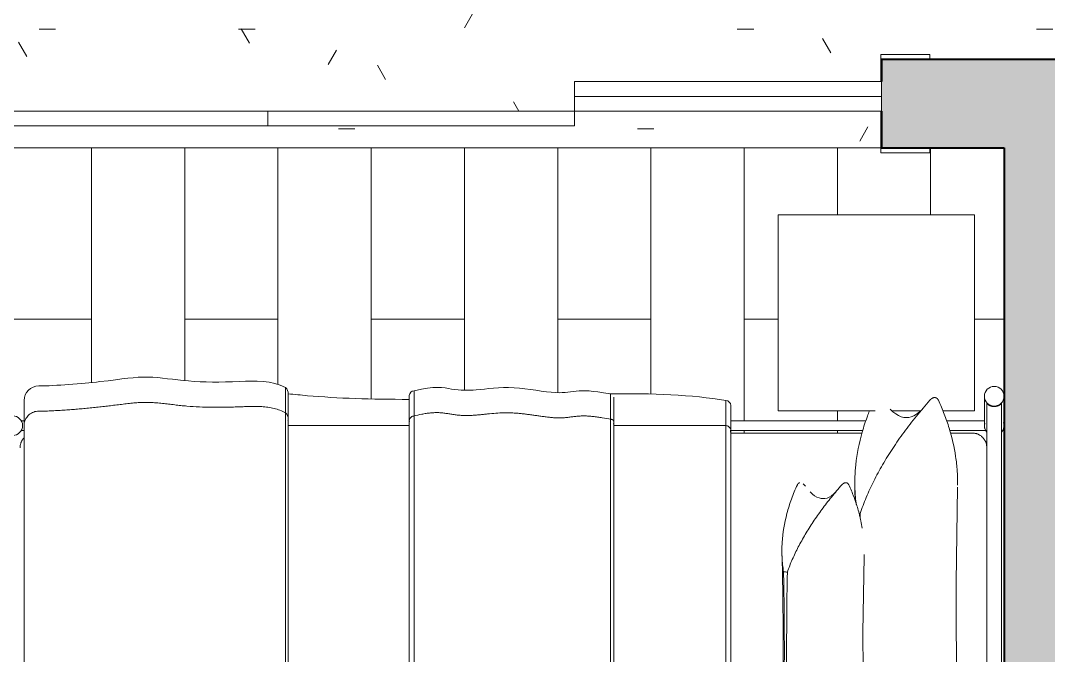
# Model space of a CAD drawing. Header units: millimetres. Extents: x -11245 to 24889, y -43080 to -3800.
# Drawn here: x 1791 to 3886, y -9404 to -8110 of the extents above; entities that cross this region are included whole.
import ezdxf

# ---------------------------------------------------------------- set-up
doc = ezdxf.new("R2010")
doc.units = ezdxf.units.MM
for name, color, linetype, lineweight in [('A-DOOR', 31, 'Continuous', 9), ('A-FLOR', 192, 'Continuous', 18), ('A-FLOR-PATT', 8, 'Continuous', 18), ('A-WALL', 113, 'Continuous', 18), ('A-WALL-PATT', 111, 'Continuous', 18), ('I-FURN', 30, 'Continuous', 9)]:
    doc.layers.add(name, color=color, linetype=linetype, lineweight=lineweight)

# ---------------------------------------------------------------- blocks, each defined once
blk = doc.blocks.new('Porta correr 4 folhas - 250 x 210-3560947-PONTOS HIDRÁULICOS TÉRREO')
at = {"layer": 'A-DOOR', "lineweight": 18}
for p, q in [((-1249, 100), (-1349, 100)), ((-1349, 100), (-1349, 90)), ((-1249, 15), (-1249, 100)), ((-1249, -100), (-1249, -45)), ((-1349, -90), (-1349, -100)), ((-1349, -100), (-1249, -100))]:
    blk.add_line(p, q, dxfattribs=at)
at = {"layer": 'A-DOOR'}
for p, q in [((0, 45), (-625, 45)), ((-625, 45), (-625, 15)), ((0, 15), (0, 45)), ((0, 45), (625, 45)), ((0, 15), (0, 45)), ((-625, 15), (-1250, 15)), ((-1250, 15), (-1250, -15)), ((-625, 15), (0, 15)), ((-625, -15), (-625, 15)), ((625, 15), (0, 15)), ((-625, -15), (-1250, -15)), ((-1250, -15), (-1250, -45)), ((-1250, -15), (-625, -15)), ((-625, -45), (-625, -15)), ((-1250, -45), (-625, -45))]:
    blk.add_line(p, q, dxfattribs=at)
blk = doc.blocks.new('Blks_Dorm Ikea_Cama Björksnäs - Queen-3588633-PONTOS HIDRÁULICOS TÉRREO')
at = {"layer": 'I-FURN', "color": 254}
for p, q in [((-837.5, 1020), (-860, 1020)), ((844.9, 1015), (-844.9, 1015)), ((-844.9, 985), (844.9, 985)), ((-790, 984.6), (-790, 909.5)), ((-860, 980), (-800, 980)), ((-810, 903), (-810, 980.8)), ((-785, 955), (-785, 910.8)), ((-810, 462.4), (-810, 738.6)), ((-790, 732), (-790, 461.8)), ((-785, 730.5), (-785, 462.6)), ((-810, -982.7), (-810, -976.4)), ((-790, -976.5), (-790, -982.7))]:
    blk.add_line(p, q, dxfattribs=at)
at = {"layer": 'I-FURN', "color": 254, "flags": 128}
for points in [[(-755, 985), (-756.2, 985), (-757.4, 984.9), (-758.6, 984.8), (-759.8, 984.6), (-761, 984.4), (-762.1, 984.1), (-763.3, 983.8), (-764.4, 983.5), (-765.6, 983.1), (-766.7, 982.6), (-767.8, 982.1), (-768.9, 981.6), (-769.9, 981), (-770.9, 980.4), (-771.9, 979.8), (-772.9, 979.1), (-773.9, 978.3), (-774.8, 977.6), (-775.7, 976.7), (-776.5, 975.9), (-777.3, 975), (-778.1, 974.1), (-778.9, 973.2), (-779.6, 972.2), (-780.2, 971.2), (-780.9, 970.2), (-781.5, 969.1), (-782, 968.1), (-782.5, 967), (-783, 965.9), (-783.4, 964.7), (-783.7, 963.6), (-784.1, 962.4), (-784.3, 961.3), (-784.6, 960.1), (-784.7, 958.9), (-784.9, 957.7), (-785, 956.5), (-785, 955.3), (-785, 955)], [(-775, -977.3), (-774.1, -978.1), (-773.2, -978.9), (-772.2, -979.6), (-771.2, -980.2), (-770.2, -980.9), (-769.1, -981.5), (-768.1, -982), (-767, -982.5), (-765.9, -983), (-764.7, -983.4), (-763.6, -983.7), (-762.4, -984.1), (-761.3, -984.3), (-760.1, -984.6), (-758.9, -984.7), (-757.7, -984.9), (-756.5, -985), (-755.3, -985), (-755, -985)]]:
    blk.add_lwpolyline(points, dxfattribs=at)
at = {"layer": 'I-FURN', "color": 254}
for centre, start, end in [((-860, 1000), 0, 180), ((-800, 1000), 105.1349, 109.2534), ((-800, 1000), 49.0407, 95.0779), ((-800, 1000), 74.1509, 90), ((-800, 1000), 51.579, 67.9445), ((-860, 1000), 180, 360), ((-800, 1000), 255, 310.9514), ((-800, 1000), 261.0457, 283.9163), ((-800, 1000), 288.3494, 308.4099), ((-800, -1000), 0, 180)]:
    blk.add_arc(centre, 20, start, end, dxfattribs=at)
for points, knots in [([(-838.9, 1000), (-838.9, 1001.2), (-839.1, 1002.9), (-839.5, 1005.1), (-839.9, 1006.4), (-840.2, 1007.4), (-840.5, 1008.1), (-840.8, 1008.8), (-841.1, 1009.4), (-841.4, 1010.1), (-841.7, 1010.6), (-842, 1011.1), (-842.2, 1011.5), (-842.4, 1011.7), (-842.6, 1012), (-842.8, 1012.3), (-843.1, 1012.7), (-843.3, 1013), (-843.5, 1013.3), (-843.7, 1013.5), (-843.8, 1013.6), (-844, 1013.9), (-844.2, 1014.1), (-844.4, 1014.4), (-844.6, 1014.6), (-844.7, 1014.8), (-844.9, 1014.9), (-844.9, 1015), (-844.9, 1015)], [-1, -1, -1, -1, -0.857143, -0.785714, -0.714286, -0.678571, -0.642857, -0.607143, -0.571429, -0.535714, -0.5, -0.464286, -0.446429, -0.428571, -0.410714, -0.392857, -0.357143, -0.321429, -0.303571, -0.285714, -0.267857, -0.25, -0.214286, -0.178571, -0.142857, -0.107143, -0.071429, 0, 0, 0, 0]), ([(-844.9, 985), (-844.9, 985), (-844.9, 985.1), (-844.7, 985.2), (-844.6, 985.4), (-844.4, 985.6), (-844.2, 985.9), (-844, 986.1), (-843.8, 986.4), (-843.7, 986.5), (-843.5, 986.7), (-843.3, 987), (-843.1, 987.3), (-842.8, 987.7), (-842.6, 988), (-842.4, 988.3), (-842.2, 988.5), (-842, 988.9), (-841.7, 989.4), (-841.4, 989.9), (-841.1, 990.6), (-840.8, 991.2), (-840.5, 991.9), (-840.2, 992.6), (-839.9, 993.6), (-839.5, 994.9), (-839.1, 997.1), (-838.9, 998.8), (-838.9, 1000)], [-1, -1, -1, -1, -0.928571, -0.892857, -0.857143, -0.821429, -0.785714, -0.75, -0.732143, -0.714286, -0.696429, -0.678571, -0.642857, -0.607143, -0.589286, -0.571429, -0.553571, -0.535714, -0.5, -0.464286, -0.428571, -0.392857, -0.357143, -0.321429, -0.285714, -0.214286, -0.142857, 0, 0, 0, 0])]:
    blk.add_open_spline(points, degree=3, knots=knots, dxfattribs=at)
blk = doc.blocks.new('Blks_Dorm_Travesseiros - Branco-3557595-PONTOS HIDRÁULICOS TÉRREO')
at = {"layer": 'I-FURN', "color": 254}
for q in [(-620.8, 110.3), (-620.8, 107.9)]:
    blk.add_line((-620.8, 109.2), q, dxfattribs=at)
at = {"layer": 'I-FURN', "color": 254, "flags": 128}
for points in [[(-674.4, 308.7), (-577.9, 306.8), (-481.2, 305.9), (-384.3, 305.9), (-287.6, 306.8), (-191.1, 308.6), (-185.6, 308.7)], [(-833.6, 237.1), (-828, 231), (-823.6, 225.2), (-820.3, 219.5), (-818.1, 214.1), (-816.9, 209), (-816.5, 204), (-816.9, 198.9), (-818.2, 193.8), (-820.5, 188.4), (-823.8, 182.7), (-828.3, 176.8), (-833.6, 171.1)], [(-146.4, 118.2), (-223.6, 116.7), (-301.1, 116), (-378.5, 115.9), (-455.9, 116.7), (-533.2, 118.1), (-537.6, 118.2)], [(-646.9, 100), (-668.9, 99.6), (-674.4, 99.4)], [(-664.9, 60.9), (-660.4, 56.1), (-656.9, 51.4), (-654.3, 46.9), (-652.5, 42.6), (-651.5, 38.4), (-651.2, 34.4), (-651.5, 30.4), (-652.6, 26.3), (-654.4, 21.9), (-657, 17.4), (-660.6, 12.7), (-664.9, 8.1)], [(-191.7, -48.3), (-223.6, -47.7), (-301.1, -46.9), (-378.5, -46.9), (-455.9, -47.6), (-533.2, -49.1), (-537.5, -49.2)]]:
    blk.add_lwpolyline(points, dxfattribs=at)
at = {"layer": 'I-FURN', "color": 254}
for centre, ratio, start_param, end_param in [((-430, 706.5), 0.241922, 4.635125, 4.638688), ((-430, 701.3), 0.240231, 4.635124, 4.637047)]:
    blk.add_ellipse(centre, major_axis=(2472.1, 0), ratio=ratio, start_param=start_param, end_param=end_param, dxfattribs=at)
for points, knots in [([(-851.9, 269.5), (-842.5, 273.9), (-823.6, 282), (-785.4, 295.2), (-746.7, 304), (-707.9, 308.3), (-688.5, 308.9), (-678.8, 308.8)], [-1, -1, -1, -1, -0.875, -0.75, -0.5, -0.375, -0.25, -0.25, -0.25, -0.25]), ([(-851.9, 252.3), (-852.3, 252.6), (-852.8, 253.1), (-853.5, 253.9), (-854, 254.5), (-854.5, 255.1), (-855, 255.8), (-855.4, 256.3), (-855.7, 256.8), (-855.9, 257.2), (-856.1, 257.5), (-856.3, 258), (-856.6, 258.7), (-856.9, 259.5), (-857.1, 260.3), (-857.2, 261.1), (-857.2, 262), (-857.2, 262.8), (-857.1, 263.6), (-856.9, 264.3), (-856.6, 265), (-856.3, 265.6), (-856.1, 266), (-855.9, 266.3), (-855.7, 266.6), (-855.4, 266.9), (-855, 267.3), (-854.5, 267.8), (-854, 268.2), (-853.5, 268.6), (-852.8, 269), (-852.3, 269.3), (-851.9, 269.5)], [-1, -1, -1, -1, -0.928571, -0.892857, -0.857143, -0.821429, -0.785714, -0.75, -0.732143, -0.714286, -0.696429, -0.678571, -0.642857, -0.607143, -0.571429, -0.535714, -0.5, -0.464286, -0.428571, -0.392857, -0.357143, -0.321429, -0.303571, -0.285714, -0.267857, -0.25, -0.214286, -0.178571, -0.142857, -0.107143, -0.071429, 0, 0, 0, 0]), ([(-639, 102.2), (-649.5, 100.8), (-676.6, 98.5), (-725.9, 100.4), (-775.7, 110.2), (-812.1, 122.1), (-826.5, 127.7), (-830.1, 129.1)], [-0.9213668, -0.9213668, -0.9213668, -0.9213668, -0.7857143, -0.5714286, -0.2857143, -0.1428571, -0.0963553, -0.0963553, -0.0963553, -0.0963553]), ([(-679.5, 86.8), (-671.4, 90.6), (-655.3, 97.5), (-630.6, 105.8), (-609.1, 111.2), (-595.8, 113.7), (-590.9, 114.5)], [-1, -1, -1, -1, -0.8571429, -0.7142857, -0.5714286, -0.4867354, -0.4867354, -0.4867354, -0.4867354]), ([(-679.5, 73.1), (-679.8, 73.3), (-680.3, 73.7), (-680.8, 74.4), (-681.2, 74.8), (-681.6, 75.3), (-682, 75.9), (-682.3, 76.3), (-682.5, 76.7), (-682.7, 77), (-682.8, 77.3), (-683, 77.7), (-683.3, 78.2), (-683.5, 78.9), (-683.7, 79.5), (-683.7, 80.2), (-683.8, 80.8), (-683.7, 81.5), (-683.7, 82.1), (-683.5, 82.7), (-683.3, 83.3), (-683, 83.7), (-682.8, 84), (-682.7, 84.3), (-682.5, 84.5), (-682.3, 84.8), (-682, 85.1), (-681.6, 85.5), (-681.2, 85.8), (-680.8, 86.1), (-680.3, 86.5), (-679.8, 86.7), (-679.5, 86.8)], [-1, -1, -1, -1, -0.928571, -0.892857, -0.857143, -0.821429, -0.785714, -0.75, -0.732143, -0.714286, -0.696429, -0.678571, -0.642857, -0.607143, -0.571429, -0.535714, -0.5, -0.464286, -0.428571, -0.392857, -0.357143, -0.321429, -0.303571, -0.285714, -0.267857, -0.25, -0.214286, -0.178571, -0.142857, -0.107143, -0.071429, 0, 0, 0, 0]), ([(-679.5, -17.8), (-679.8, -17.7), (-680.2, -17.5), (-680.8, -17.1), (-681.2, -16.8), (-681.6, -16.4), (-682, -16.1), (-682.3, -15.8), (-682.5, -15.5), (-682.7, -15.3), (-682.9, -15), (-683, -14.7), (-683.3, -14.3), (-683.5, -13.7), (-683.6, -13.3), (-683.6, -13.1)], [-1, -1, -1, -1, -0.9285714, -0.8928571, -0.8571429, -0.8214286, -0.7857143, -0.75, -0.7321429, -0.7142857, -0.6964286, -0.6785714, -0.6428571, -0.6071429, -0.5714286, -0.5714286, -0.5714286, -0.5714286]), ([(-681.2, -5.8), (-681.1, -5.6), (-680.8, -5.3), (-680.2, -4.7), (-679.8, -4.3), (-679.5, -4)], [-0.1428571, -0.1428571, -0.1428571, -0.1428571, -0.1071429, -0.0714286, 0, 0, 0, 0]), ([(-531.9, -49), (-541.8, -49.5), (-571.5, -49.2), (-611.3, -42.6), (-650.5, -30.4), (-669.9, -22.3), (-679.5, -17.8)], [-0.8333333, -0.8333333, -0.8333333, -0.8333333, -0.6666667, -0.3333333, -0.1666667, 0, 0, 0, 0]), ([(-182.4, -38.2), (-224.9, -39), (-331.3, -40.2), (-437.9, -39.4), (-501.6, -38.2)], [0, 0, 0, 0, 0.4, 1, 1, 1, 1])]:
    blk.add_open_spline(points, degree=3, knots=knots, dxfattribs=at)
for points in [[(-620.8, 110.3), (-631.8, 113.8), (-653.8, 122.1), (-687, 137.4), (-720.3, 155.5), (-753.6, 176.1), (-786.7, 199.1), (-819.5, 224.4), (-841.1, 242.8), (-851.9, 252.3)], [(-501.6, -38.2), (-510.1, -35.2), (-527.2, -28.5), (-552.7, -16.2), (-578.3, -1.9), (-603.9, 14.2), (-629.3, 32), (-654.6, 51.6), (-671.2, 65.7), (-679.5, 73.1)], [(-679.5, -4), (-678.5, -3.1), (-677.5, -2.3), (-676.5, -1.4)], [(-501.6, -38.2), (-501.6, -39.5), (-501.7, -42.1), (-502, -44.7), (-502.2, -46)], [(-502.2, -46), (-511.9, -47.5), (-521.7, -48.5), (-531.4, -49)], [(-502.2, -46), (-459.6, -45.1), (-374.1, -44.1), (-288.5, -44.4), (-245.8, -45)]]:
    blk.add_open_spline(points, degree=3, dxfattribs=at)
blk = doc.blocks.new('Blks_Dorm_Colcha e Mantas - Casal-3554190-PONTOS HIDRÁULICOS TÉRREO')
at = {"layer": 'I-FURN', "color": 254}
for p, q in [((755, 730), (-755, 730)), ((851.1, 730), (800, 730)), ((-755, 197.2), (755, 197.2)), ((-755, 191.8), (755, 191.8)), ((755, 197.2), (826.1, 197.2)), ((800, -55.3), (800, 192.3)), ((800, 192.3), (800, -55.3)), ((814.7, 191.8), (866, 191.8)), ((826.1, 197.2), (877.5, 197.2)), ((755, -55), (-755, -55)), ((861.1, -55), (809.8, -55)), ((755, -65), (-755, -65)), ((819.7, -65), (755, -65)), ((871, -65), (819.7, -65)), ((755, -465), (-755, -465)), ((-755, -471.7), (755, -471.7)), ((813.2, -465), (755, -465)), ((800, -700), (800, -471.3)), ((800, -471.3), (800, -700)), ((806.6, -471.7), (857.8, -471.7)), ((864.5, -465), (813.2, -465)), ((220.5, -710), (755, -710)), ((222.8, -700), (755, -700)), ((222.8, -700), (755, -700)), ((771.9, -700), (755, -700)), ((771.8, -700), (773.6, -700)), ((788.9, -700), (773.7, -700)), ((800, -700), (789.6, -700)), ((790.2, -710), (841.1, -710)), ((800, -700), (851.1, -700)), ((851.1, -700), (800, -700))]:
    blk.add_line(p, q, dxfattribs=at)
at = {"layer": 'I-FURN', "color": 254, "flags": 128}
for points in [[(800, 730), (799.2, 730), (798.4, 730), (797.4, 730), (796.4, 730), (795.4, 730), (794.2, 730), (793.1, 730), (791.8, 730), (790.5, 730), (789.1, 730), (787.7, 730), (786.2, 730), (784.7, 730), (783.2, 730), (781.5, 730), (779.9, 730), (778.2, 730), (776.5, 730), (774.7, 730), (772.9, 730), (771.1, 730), (769.2, 730), (767.3, 730), (765.4, 730), (763.5, 730), (761.6, 730), (759.7, 730), (757.7, 730), (755.8, 730), (755, 730)], [(755, 191.8), (757.5, 191.8), (760.1, 191.8), (762.6, 191.8), (765.2, 191.8), (767.7, 191.8), (770.2, 191.8), (772.6, 191.8), (775.1, 191.8), (777.5, 191.8), (779.8, 191.8), (782.2, 191.8), (784.4, 191.8), (786.7, 191.8), (788.9, 191.8), (791, 191.8), (793.1, 191.8), (795.1, 191.8), (797, 191.8), (798.9, 191.8), (800.7, 191.8), (802.5, 191.8), (804.1, 191.8), (805.7, 191.8), (807.2, 191.8), (808.6, 191.8), (810, 191.8), (811.2, 191.8), (812.4, 191.8), (813.4, 191.8), (814.4, 191.8), (814.7, 191.8)], [(809.8, -55), (808.9, -55), (808, -55), (806.9, -55), (805.8, -55), (804.5, -55), (803.2, -55), (801.9, -55), (800.4, -55), (798.9, -55), (797.3, -55), (795.6, -55), (793.9, -55), (792.1, -55), (790.2, -55), (788.3, -55), (786.4, -55), (784.4, -55), (782.3, -55), (780.2, -55), (778, -55), (775.9, -55), (773.7, -55), (771.4, -55), (769.1, -55), (766.9, -55), (764.5, -55), (762.2, -55), (759.9, -55), (757.5, -55), (755.2, -55), (755, -55)], [(755, -471.7), (757.2, -471.7), (759.4, -471.7), (761.6, -471.7), (763.8, -471.7), (766, -471.7), (768.2, -471.7), (770.3, -471.7), (772.5, -471.7), (774.5, -471.7), (776.6, -471.7), (778.6, -471.7), (780.6, -471.7), (782.6, -471.7), (784.5, -471.7), (786.3, -471.7), (788.1, -471.7), (789.9, -471.7), (791.6, -471.7), (793.2, -471.7), (794.8, -471.7), (796.3, -471.7), (797.8, -471.7), (799.1, -471.7), (800.5, -471.7), (801.7, -471.7), (802.9, -471.7), (803.9, -471.7), (804.9, -471.7), (805.9, -471.7), (806.6, -471.7)], [(755, -710), (756.5, -710), (758.1, -710), (759.6, -710), (761.2, -710), (762.7, -710), (764.2, -710), (765.7, -710), (767.2, -710), (768.7, -710), (770.1, -710), (771.5, -710), (772.9, -710), (774.3, -710), (775.6, -710), (776.9, -710), (778.1, -710), (779.4, -710), (780.6, -710), (781.7, -710), (782.8, -710), (783.9, -710), (784.9, -710), (785.8, -710), (786.7, -710), (787.6, -710), (788.4, -710), (789.2, -710), (789.9, -710), (790.2, -710)]]:
    blk.add_lwpolyline(points, dxfattribs=at)
at = {"layer": 'I-FURN', "color": 254}
for centre, major_axis, start_param, end_param in [((851.1, 700), (0, 30), 4.712389, 6.283185), ((866, 206.8), (0, 15), 3.038789, 4.017451), ((861.1, -65), (0, 10), 4.712389, 6.283185), ((841.1, -700), (0, 10), 3.141593, 4.712389)]:
    blk.add_ellipse(centre, major_axis=major_axis, ratio=0.996004, start_param=start_param, end_param=end_param, dxfattribs=at)
for points, knots in [([(797.9, 729.9), (800.3, 730.1), (806.1, 729.8), (814.9, 726.6), (823, 719.8), (828.3, 710.5), (829.5, 703.5), (829.5, 700)], [0.478952, 0.478952, 0.478952, 0.478952, 0.5555556, 0.6666667, 0.7777778, 0.8888889, 1, 1, 1, 1]), ([(829.5, 700), (829.5, 696.2), (829.6, 688.3), (830, 675.8), (830.6, 664.9), (831.1, 656.1), (831.5, 649.5), (832, 643), (832.6, 634.5), (833.4, 624.2), (834.3, 613.8), (835.1, 605.3), (835.7, 598.6), (836.4, 591.9), (837.3, 583.2), (838.4, 572.6), (839.9, 560.2), (841.4, 547.5), (843, 534.4), (844.6, 521.6), (845.7, 511.3), (846.5, 503.4), (846.9, 497.6), (847.2, 491.8), (847.4, 483.9), (847.3, 473.6), (846.5, 460.7), (845.3, 447.9), (843.9, 435.5), (842.4, 423.1), (841, 410.6), (839.3, 394), (837.9, 372.7), (837.2, 347.1), (837.4, 326.1), (837.7, 309.3), (838.1, 296.5), (838.6, 283.7), (839.1, 271.1), (839.3, 258.5), (838.9, 245.8), (837.6, 232.9), (834.5, 216.3), (830.2, 204.5), (826.1, 197.2)], [-1, -1, -1, -1, -0.975, -0.95, -0.925, -0.9125, -0.9, -0.8875, -0.875, -0.85, -0.825, -0.8125, -0.8, -0.7875, -0.775, -0.75, -0.725, -0.7, -0.675, -0.65, -0.625, -0.6125, -0.6, -0.5875, -0.575, -0.55, -0.525, -0.5, -0.475, -0.45, -0.425, -0.4, -0.35, -0.3, -0.25, -0.225, -0.2, -0.175, -0.15, -0.125, -0.1, -0.075, -0.05, 0, 0, 0, 0]), ([(881, 700), (881, 665.1), (891.2, 547.7), (903.8, 482.7), (888.4, 395.1), (888.4, 305), (893.2, 224.5), (877.5, 197.2)], [0, 0, 0, 0, 0.239429, 0.538033, 0.806257, 1.090306, 1.311492, 1.311492, 1.311492, 1.311492]), ([(826.1, 197.2), (824.5, 195.3), (821.5, 193.1), (816.9, 191.8), (813.8, 191.7), (811.9, 192), (811.2, 192.2)], [0, 0, 0, 0, 0.2, 0.3, 0.4, 0.4565058, 0.4565058, 0.4565058, 0.4565058]), ([(864.9, 192), (863.6, 179.1), (856.2, 106.2), (853.5, 22.9), (853.6, -54.9)], [-2.3529096, -2.3529096, -2.3529096, -2.3529096, -2.2064707, -1.5440691, -1.5440691, -1.5440691, -1.5440691]), ([(813.2, -465), (814.1, -460.4), (815.6, -451.7), (817.4, -438.7), (818.7, -429), (819.5, -420.1), (819.9, -412.2), (819.8, -406.3), (819.5, -401.7), (819.3, -398.3), (818.9, -394.6), (818.3, -389.3), (817.4, -382.2), (816.5, -375), (816.1, -369.4), (815.9, -365.3), (815.8, -361.4), (815.8, -356), (816.2, -349.2), (816.8, -342.1), (817.5, -336.3), (818, -331.9), (818.6, -327.6), (819.4, -321.8), (820.4, -314.9), (821.4, -308), (822.1, -302.3), (822.7, -298), (823.3, -293.7), (824, -288), (824.8, -281), (825.5, -272.6), (826, -264.2), (826.2, -255.9), (826.1, -245), (825.4, -231.4), (824.1, -217.3), (822.9, -206.1), (822.1, -197.9), (821.3, -189.6), (820.8, -181.2), (820.6, -174.2), (820.6, -168.7), (820.7, -164.7), (820.9, -160.7), (821.3, -155.2), (822.1, -148.2), (823.4, -139.8), (824.8, -131.7), (825.9, -123.7), (826.6, -115.4), (826.6, -106.9), (826, -98.1), (824.9, -89.2), (822.8, -77.6), (820.9, -69.6), (819.7, -65)], [0, 0, 0, 0, 0.041667, 0.0625, 0.083333, 0.104167, 0.125, 0.145833, 0.15625, 0.166667, 0.177083, 0.1875, 0.208333, 0.229167, 0.239583, 0.25, 0.260417, 0.270833, 0.291667, 0.3125, 0.322917, 0.333333, 0.34375, 0.354167, 0.375, 0.395833, 0.40625, 0.416667, 0.427083, 0.4375, 0.458333, 0.479167, 0.5, 0.520833, 0.541667, 0.583333, 0.625, 0.645833, 0.666667, 0.6875, 0.708333, 0.729167, 0.739583, 0.75, 0.760417, 0.770833, 0.791667, 0.8125, 0.833333, 0.854167, 0.875, 0.895833, 0.916667, 0.9375, 0.958333, 1, 1, 1, 1]), ([(871, -65), (882.2, -106.7), (871.5, -146.6), (871.5, -195.4), (883.1, -261.2), (862.5, -358.1), (871.7, -392.3), (871.7, -424.5), (864.5, -465)], [-1.073471, -1.073471, -1.073471, -1.073471, -0.92768, -0.756114, -0.521317, -0.301171, -0.11887, 0, 0, 0, 0]), ([(786.6, -709.3), (786.7, -709.4), (787.3, -709.6), (789, -710), (791.9, -710.1), (795.1, -708.9), (797.8, -706.6), (799.6, -703.5), (800, -701.2), (800, -700)], [-0.6176654, -0.6176654, -0.6176654, -0.6176654, -0.6111111, -0.5555556, -0.4444444, -0.3333333, -0.2222222, -0.1111111, 0, 0, 0, 0])]:
    blk.add_open_spline(points, degree=3, knots=knots, dxfattribs=at)
for points in [[(819.7, -65), (819.7, -63.8), (819.3, -61.5), (817.5, -58.4), (814.8, -56.1), (811.5, -54.9), (809.2, -55), (808.1, -55.2)], [(803.3, -470.8), (804, -471.2), (805.4, -471.8), (807.8, -471.8), (810, -471), (811.8, -469.4), (813, -467.4), (813.2, -465.8), (813.2, -465)], [(864.8, -463.7), (865.8, -548.7), (863.2, -631.5), (851.1, -700)]]:
    blk.add_open_spline(points, degree=3, dxfattribs=at)
blk = doc.blocks.new('Blks_Mob_Mesa de Cabeceira Ripas - Madeira-3560790-PONTOS HIDRÁULICOS TÉRREO')
at = {"layer": 'I-FURN', "color": 254}
for p, q in [((200, 200), (-200, 200)), ((-200, 200), (-200, 2)), ((200, -200), (200, 200)), ((-200, -32.6), (-200, -89.6)), ((-200, -135.9), (-200, -200)), ((-200, -200), (200, -200))]:
    blk.add_line(p, q, dxfattribs=at)

msp = doc.modelspace()

# ---------------------------------------------------------------- hatches: boundary and pattern name
at = {"layer": 'A-FLOR-PATT', "lineweight": 9}
h = msp.add_hatch(dxfattribs=at)
h.set_pattern_fill('FP_1', color=9, style=0, pattern_type=2)
h.set_pattern_definition([(0, (0, 0), (812.8, 203.2), [33.528, -576.072, 33.528, -576.072, -3251.2]), (0, (0, 0), (812.8, 203.2), [-1219.2, 33.528, -1185.672, 33.528, -576.072, -1422.4]), (0, (0, 0), (812.8, 203.2), [-3048, 33.528, -372.872, 33.528, -982.472]), (120, (304.8, 101.6), (-582.3764, 602.3054), [33.528, -576.072, 33.528, -576.072, -3251.2]), (120, (304.8, 101.6), (-582.3764, 602.3054), [-1219.2, 33.528, -1185.672, 33.528, -576.072, -1422.4]), (120, (304.8, 101.6), (-582.3764, 602.3054), [-3048, 33.528, -372.872, 33.528, -982.472]), (240, (406.4, 508), (-230.4236, -805.5054), [33.528, -576.072, 33.528, -576.072, -3251.2]), (240, (406.4, 508), (-230.4236, -805.5054), [-1219.2, 33.528, -1185.672, 33.528, -576.072, -1422.4]), (240, (406.4, 508), (-230.4236, -805.5054), [-3048, 33.528, -372.872, 33.528, -982.472])])
h.paths.add_polyline_path([(2920.4, -8369.7), (3544.4, -8369.7), (3544.4, -8294.7), (2920.4, -8294.7), (2920.4, -8234.7), (3544.4, -8234.7), (3545.4, -8179.7), (3644.4, -8179.7), (3644.4, -8189.7), (4126.4, -8189.7), (4126.4, -8179.7), (4226.4, -8179.7), (4226.4, -8234.7), (4850.4, -8234.7), (4850.4, -8294.7), (4226.4, -8294.7), (4226.4, -8369.7), (6724.4, -8369.7), (6724.4, -8294.7), (6100.4, -8294.7), (6100.4, -8234.7), (6724.4, -8234.7), (6725.4, -8179.7), (6824.4, -8179.7), (6824.4, -8189.7), (7655.4, -8189.7), (7655.4, -6889.7), (7455.4, -6889.7), (7455.4, -6824.7), (3987.9, -6824.7), (3987.9, -6744.7), (7455.4, -6744.7), (7455.4, -6689.7), (3985.4, -6689.7), (3985.4, -6889.7), (3785.4, -6889.7), (3785.4, -6689.7), (805.4, -6689.7), (805.4, -6889.7), (605.4, -6889.7), (605.4, -6689.7), (-2184.6, -6689.7), (-2184.6, -6889.7), (-2384.6, -6889.7), (-2384.6, -8189.7), (-2233.6, -8189.7), (-2233.6, -8179.7), (-2133.6, -8179.7), (-2133.6, -8234.7), (-1509.6, -8234.7), (-1509.6, -8294.7), (-2133.6, -8294.7), (-2133.6, -8369.7), (364.4, -8369.7), (364.4, -8294.7), (-259.6, -8294.7), (-259.6, -8234.7), (364.4, -8234.7), (365.4, -8179.7), (464.4, -8179.7), (464.4, -8189.7), (946.4, -8189.7), (946.4, -8179.7), (1046.4, -8179.7), (1046.4, -8234.7), (1670.4, -8234.7), (1670.4, -8294.7), (1046.4, -8294.7), (1046.4, -8369.7), (2870.4, -8369.7)])
h.paths.add_polyline_path([(5475.4, -8324.7), (4850.4, -8324.7), (4850.4, -8294.7), (6100.4, -8294.7), (6100.4, -8324.7), (5525.4, -8324.7)])
h.paths.add_polyline_path([(2870.4, -8324.7), (1670.4, -8324.7), (1670.4, -8294.7), (2920.4, -8294.7), (2920.4, -8324.7)])
h.paths.add_polyline_path([(-650.2, -8324.7), (-1509.6, -8324.7), (-1509.6, -8294.7), (-259.6, -8294.7), (-259.6, -8324.7), (-309.6, -8324.7)])
h.paths.add_polyline_path([(7547.4, -8187.2), (7515.4, -8187.2), (7515.4, -6892.2), (7595.4, -6892.2), (7595.4, -8187.2)])
h.paths.add_polyline_path([(887.9, -6824.7), (807.9, -6824.7), (807.9, -6744.7), (3782.9, -6744.7), (3782.9, -6824.7), (971.3, -6824.7)])
h.paths.add_polyline_path([(-830.3, -6824.7), (-2182.1, -6824.7), (-2181.6, -6744.7), (602.9, -6744.7), (602.9, -6824.7), (-829.6, -6824.7)])
h = msp.add_hatch(dxfattribs=at)
h.set_pattern_fill('FP_10', color=9, style=0, pattern_type=2)
h.set_pattern_definition([(270, (1745.38, -11969.65), (380, 2e-14), [1300, 0]), (180, (1745.4, -11969.7), (2e-13, 1300), [190, -190]), (270, (1555.38, -11969.65), (380, 2e-14), [1300, 0]), (0, (1555.4, -13269.7), (0, 1300), [190, -190]), (270, (1935.38, -11969.65), (380, 2e-14), [650, -650]), (0, (1745.4, -12619.7), (0, 1300), [190, -190]), (270, (1935.38, -12619.65), (380, 2e-14), [650, -650])])
h.paths.add_polyline_path([(3756.9, -10561.1), (3755.9, -10560.3), (3756.6, -10561.1)])
h.paths.add_polyline_path([(3793.9, -8910.7), (3794.9, -8911.5), (3794.2, -8910.7)])
h.paths.add_polyline_path([(3795.4, -8875.9), (3794.1, -8885.9), (3794.5, -8888), (3794, -8901.8), (3794.8, -8900.9), (3795.4, -8879.4)])
h.paths.add_polyline_path([(1196.7, -8817.4), (1196.7, -8816.1), (1199.3, -8816.9)])
h.paths.add_polyline_path([(1213.9, -10637.3), (1215.3, -10636.3), (1214, -10637.7)])
h.paths.add_polyline_path([(1511.8, -11969.7), (1695.4, -11969.7), (1695.4, -11964.7), (1697.1, -11961), (1700.4, -11959.7), (1745.4, -11959.7), (1745.4, -11969.7), (1795.4, -11969.7), (1795.4, -11349.7), (3795.4, -11349.7), (3795.4, -10595.9), (3789.5, -10610), (3775.4, -10615.9), (3760.8, -10608.9), (3755.4, -10595.9), (3756.7, -10585.9), (3756.3, -10583.8), (3756.7, -10570), (3755.9, -10570.9), (3755.9, -10545.9), (3678.4, -10545.9), (3674.9, -10555.9), (3735.1, -10555.9), (3735.1, -10955.9), (3335.1, -10955.9), (3335.1, -10555.9), (3517.1, -10555.3), (3514, -10545.9), (3238.4, -10545.9), (3238.1, -10593.5), (3234.9, -10598.5), (3231.1, -10600.6), (3228.5, -10600.9), (3103.2, -10598.9), (3000.2, -10597), (2999.3, -10610.9), (2995.8, -10613.8), (2993.5, -10614.3), (2948.6, -10620.5), (2927.5, -10620.4), (2887.1, -10616.9), (2860.4, -10619.2), (2791, -10627.2), (2759.6, -10626.4), (2723.6, -10623), (2701.3, -10621.7), (2677.8, -10623.2), (2636.2, -10627.7), (2610.7, -10624.5), (2587, -10618.3), (2584.8, -10615.8), (2583.5, -10610.8), (2583.5, -10597.1), (2495.6, -10602.3), (2346.9, -10610.8), (2336.6, -10612.3), (2335.6, -10621.4), (2331.3, -10627.3), (2309.8, -10635.9), (2286.5, -10639.7), (2246.6, -10639.9), (2175.4, -10638.7), (2130, -10641.1), (2039.1, -10648.6), (2007.8, -10646), (1914.3, -10635.5), (1854.7, -10631.4), (1820.7, -10629.7), (1813.5, -10626.7), (1805.8, -10620.1), (1801.6, -10613.6), (1798.9, -10604.2), (1798.5, -10593.2), (1798.5, -10545.9), (1792.7, -10545.9), (1789.5, -10550), (1782.1, -10554.6), (1780.6, -10555.2), (1775.4, -10555.9), (1770.2, -10555.2), (1765.4, -10553.2), (1761.2, -10550), (1756.5, -10542.2), (1756.1, -10541.1), (1755.4, -10535.9), (1756.1, -10530.7), (1760.8, -10522.3), (1760.4, -10521.1), (1760.4, -8948.9), (1758.1, -8945.9), (1756.1, -8941.1), (1755.4, -8935.9), (1756.1, -8930.7), (1758.1, -8925.9), (1761.2, -8921.8), (1767.2, -8917.8), (1770.2, -8916.6), (1775.4, -8915.9), (1783.5, -8917.8), (1785.4, -8918.6), (1789.5, -8921.8), (1794.1, -8925.9), (1798.9, -8925), (1799.5, -8877.1), (1804.1, -8867.8), (1809.1, -8862.3), (1813.6, -8858.9), (1823.3, -8855.6), (1828.5, -8854.9), (1884.1, -8852.5), (1963.8, -8844.9), (2039.1, -8837), (2069.7, -8838), (2165.1, -8846.6), (2206.6, -8846.8), (2286.5, -8845.9), (2309.8, -8849.7), (2331.3, -8858.4), (2335.6, -8864.2), (2336.6, -8870.9), (2395.3, -8876.3), (2454.8, -8879.8), (2515.4, -8881.7), (2583.5, -8882.1), (2583.8, -8872.3), (2587, -8867.3), (2590.9, -8865.2), (2607.4, -8861.9), (2622.3, -8859.3), (2644, -8858.2), (2657.1, -8859.3), (2696.8, -8863.8), (2719.1, -8863.1), (2779.3, -8858.3), (2809.6, -8859.8), (2848.1, -8864.8), (2882.3, -8868.5), (2900, -8868.3), (2948.6, -8865.1), (2983.6, -8869.8), (2993.5, -8871.1), (3067.9, -8871.3), (3138.1, -8874.5), (3174.2, -8877.6), (3206.2, -8881.5), (3233.5, -8886.1), (3237.2, -8889.8), (3238.5, -8894.8), (3238.5, -8925.9), (3514, -8925.9), (3520.5, -8905.9), (3335.1, -8905.9), (3335.1, -8505.9), (3735.1, -8505.9), (3735.1, -8905.9), (3670.9, -8905.9), (3678.4, -8925.9), (3756.2, -8925.6), (3756.9, -8922.3), (3756.7, -8917.8), (3756, -8905.9), (3756.8, -8902.4), (3756.8, -8896.9), (3756.4, -8888), (3755.4, -8875.9), (3761.2, -8861.8), (3775.4, -8855.9), (3790, -8862.9), (3795.4, -8875.9), (3795.4, -8369.7), (3644.4, -8369.7), (3644.4, -8379.7), (3544.4, -8379.7), (3544.4, -8369.7), (1046.4, -8369.7), (1045.4, -8379.7), (946.4, -8379.7), (946.4, -8369.7), (795.4, -8369.7), (795.4, -8817.1), (799.3, -8817.4), (802.9, -8818.4), (804, -8818.5), (810.2, -8825.7), (811.5, -8828), (812.7, -8825.9), (1178.4, -8826.5), (1180.1, -8828), (1182.4, -8822.5), (1193.1, -8816.6), (1203.9, -8819.5), (1210.4, -8825.3), (1213.8, -8831.7), (1213, -8841.6), (1212.9, -8842.9), (1212.7, -8844.6), (1204.8, -8850.9), (1203.3, -8852), (1205.4, -8853.5), (1204.8, -10618.9), (1203.7, -10620.7), (1208.7, -10622.7), (1214.7, -10633.6), (1211.8, -10644.4), (1206, -10650.9), (1198.7, -10654.4), (1189.7, -10653.5), (1188.4, -10653.4), (1186.8, -10653.3), (1180.6, -10646.1), (1179.3, -10643.8), (1178.1, -10645.9), (812.4, -10645.3), (810.7, -10643.8), (808.4, -10649.3), (797.7, -10655.2), (795.4, -10655.2), (795.4, -11969.7), (845.4, -11969.7), (845.4, -11959.7), (890.4, -11959.7), (893.9, -11961.1), (895.4, -11964.7), (895.4, -11169.7), (925.4, -11169.7), (925.4, -11969.7)])
h.paths.add_polyline_path([(1195.4, -10655.9), (1196.7, -10654.4), (1198.6, -10655.5), (1195.4, -10655.9)])
h.paths.add_polyline_path([(3795.4, -10535.9), (3794.7, -8941.1), (3790.4, -8951.3), (3791.1, -10523.8), (3794.2, -10529.5), (3794.7, -10530.7)])
h.paths.add_polyline_path([(3795.4, -10595.9), (3794.7, -10552.1), (3793.8, -10552.3), (3794.8, -10564.7), (3793.9, -10569.4), (3793.9, -10574.9), (3794.4, -10583.8), (3795.3, -10590.1)])
h.paths.add_polyline_path([(3759.8, -10585.3), (3760.8, -10580.5), (3760.2, -10581.8), (3760.1, -10583.1)])
h.paths.add_polyline_path([(3791, -10585.3), (3789.5, -10580.1), (3788.8, -10580.8), (3790.4, -10583.8)])
h.paths.add_polyline_path([(3786, -10580.3), (3784.8, -10577), (3778.8, -10575.1), (3778.9, -10577.4), (3785.4, -10580)])
h.paths.add_polyline_path([(3764.8, -10580.3), (3771.9, -10577), (3771.8, -10575.1), (3765.8, -10577.3), (3765.3, -10578.8)])
h.paths.add_polyline_path([(3586, -10555.9), (3607.6, -10555.1), (3604.4, -10553.7), (3591.6, -10552.8), (3586, -10554.3), (3584.2, -10555.9)])
h.paths.add_polyline_path([(3730.4, -10525.9), (3758.1, -10525.9), (3760.4, -10521.8), (3759.4, -10496.6), (3751.2, -10512.4), (3740.9, -10517.9), (3735.7, -10519.9), (3686.2, -10520.9), (3685.3, -10525.9), (3691.3, -10525.9)])
h.paths.add_polyline_path([(3493.7, -10525.9), (3507.4, -10525.9), (3505.9, -10520.9), (3238, -10520.9), (3238.3, -10525.9), (3313.5, -10525.9)])
h.paths.add_polyline_path([(1792.7, -10525.9), (1798.9, -10525.9), (1797, -10508.8), (1793.6, -10503.9), (1791.3, -10495.9), (1790.4, -10503.8), (1790.4, -10522.9)])
h.paths.add_polyline_path([(3730.4, -10495.9), (3733.9, -10494.4), (3732.9, -10494), (3730.6, -10495.7)])
h.paths.add_polyline_path([(3760.4, -8980.9), (3759.7, -8948), (3758.1, -8945.9), (3684.9, -8945.9), (3687, -8950.9), (3736, -8951.9), (3751.8, -8960.1), (3757.2, -8969.8), (3759.4, -8975.9), (3759.5, -8980.9)])
h.paths.add_polyline_path([(1790.4, -8980.9), (1791.2, -8980.9), (1792.4, -8973.1), (1798.5, -8957.5), (1798.5, -8945.9), (1792.7, -8945.9), (1790.4, -8950.7), (1790.4, -8976)])
h.paths.add_polyline_path([(3335.1, -8950.9), (3505.9, -8950.9), (3506.3, -8945.9), (3237.2, -8946.5), (3238.5, -8950.9), (3313.5, -8950.9)])
h.paths.add_polyline_path([(3593.6, -8919.4), (3605.7, -8917.8), (3623.6, -8907.2), (3623.6, -8905.9), (3567.6, -8905.9), (3570.6, -8908.9), (3587.5, -8918.3), (3593.2, -8919.3)])
h.paths.add_polyline_path([(3771.9, -8896.7), (3771.8, -8894.4), (3765.3, -8893), (3765.9, -8894.8), (3771.8, -8896.7)])
h.paths.add_polyline_path([(3778.8, -8896.7), (3784.9, -8894.5), (3784.8, -8892), (3778.9, -8894.8), (3778.9, -8895.9)])
h.paths.add_polyline_path([(3760.4, -8891), (3761.8, -8890.9), (3760.2, -8890), (3760.4, -8890.9)])
h.paths.add_polyline_path([(3759.6, -8894), (3760.4, -8893), (3759.7, -8893.5)])
h.paths.add_polyline_path([(3787.1, -8893.5), (3790.5, -8890), (3789.5, -8890), (3787.4, -8893.1)])
h.paths.add_polyline_path([(1215.4, -8835.9), (1213.9, -8834.5), (1214.8, -8831.7), (1215.4, -8835.9)])
at = {"layer": 'A-WALL-PATT'}
h = msp.add_hatch(color=256, dxfattribs=at)
h.paths.add_polyline_path([(3795.4, -8369.7), (4225.4, -8369.7), (4225.4, -8189.7), (3545.4, -8189.7), (3545.4, -8369.7), (3673.8, -8369.7)])
h.paths.add_polyline_path([(-2134.6, -8369.7), (-2134.6, -8189.7), (-2384.6, -8189.7), (-2384.6, -8369.7)])
h.paths.add_polyline_path([(365.4, -8369.7), (1045.4, -8369.7), (1045.4, -8189.7), (365.4, -8189.7), (365.4, -8344.5)])
h.paths.add_polyline_path([(7637.5, -8369.7), (7655.4, -8369.7), (7655.4, -8189.7), (6725.4, -8189.7), (6725.4, -8369.7), (7475.4, -8369.7)])
msp.add_hatch(color=256, dxfattribs=at).paths.add_polyline_path([(3975.4, -12149.7), (3975.4, -8369.7), (3795.4, -8369.7), (3795.4, -12149.7)])

# ---------------------------------------------------------------- linework, layer by layer
at = {"layer": 'A-FLOR'}
msp.add_line((3544.4, -8369.7), (1046.3, -8369.7), dxfattribs=at)
at = {"layer": 'A-WALL', "lineweight": 40}
for p, q in [((4225.4, -8189.7), (3545.4, -8189.7)), ((3545.4, -8189.7), (3545.4, -8234.7)), ((3545.4, -8294.7), (3545.4, -8369.7)), ((3545.4, -8369.7), (3795.4, -8369.7)), ((3795.4, -8369.7), (3795.4, -11369.7))]:
    msp.add_line(p, q, dxfattribs=at)

# ---------------------------------------------------------------- block references
at = {"layer": 'A-DOOR', "rotation": 180}
msp.add_blockref('Porta correr 4 folhas - 250 x 210-3560947-PONTOS HIDRÁULICOS TÉRREO', (2295.4, -8279.7), dxfattribs=at)
at = {"layer": 'I-FURN', "color": 254}
for name, p, rotation in [('Blks_Mob_Mesa de Cabeceira Ripas - Madeira-3560790-PONTOS HIDRÁULICOS TÉRREO', (3535.1, -8705.9), 89.9999999999997), ('Blks_Dorm_Colcha e Mantas - Casal-3554190-PONTOS HIDRÁULICOS TÉRREO', (2528.5, -9735.9), 89.9999999999999), ('Blks_Dorm Ikea_Cama Björksnäs - Queen-3588633-PONTOS HIDRÁULICOS TÉRREO', (2775.4, -9735.9), 269.9999999999997), ('Blks_Dorm_Travesseiros - Branco-3557595-PONTOS HIDRÁULICOS TÉRREO', (3392.1, -9735.9), 269.9999999999994)]:
    msp.add_blockref(name, p, dxfattribs=dict(at, rotation=rotation))

doc.saveas('drawing.dxf')
